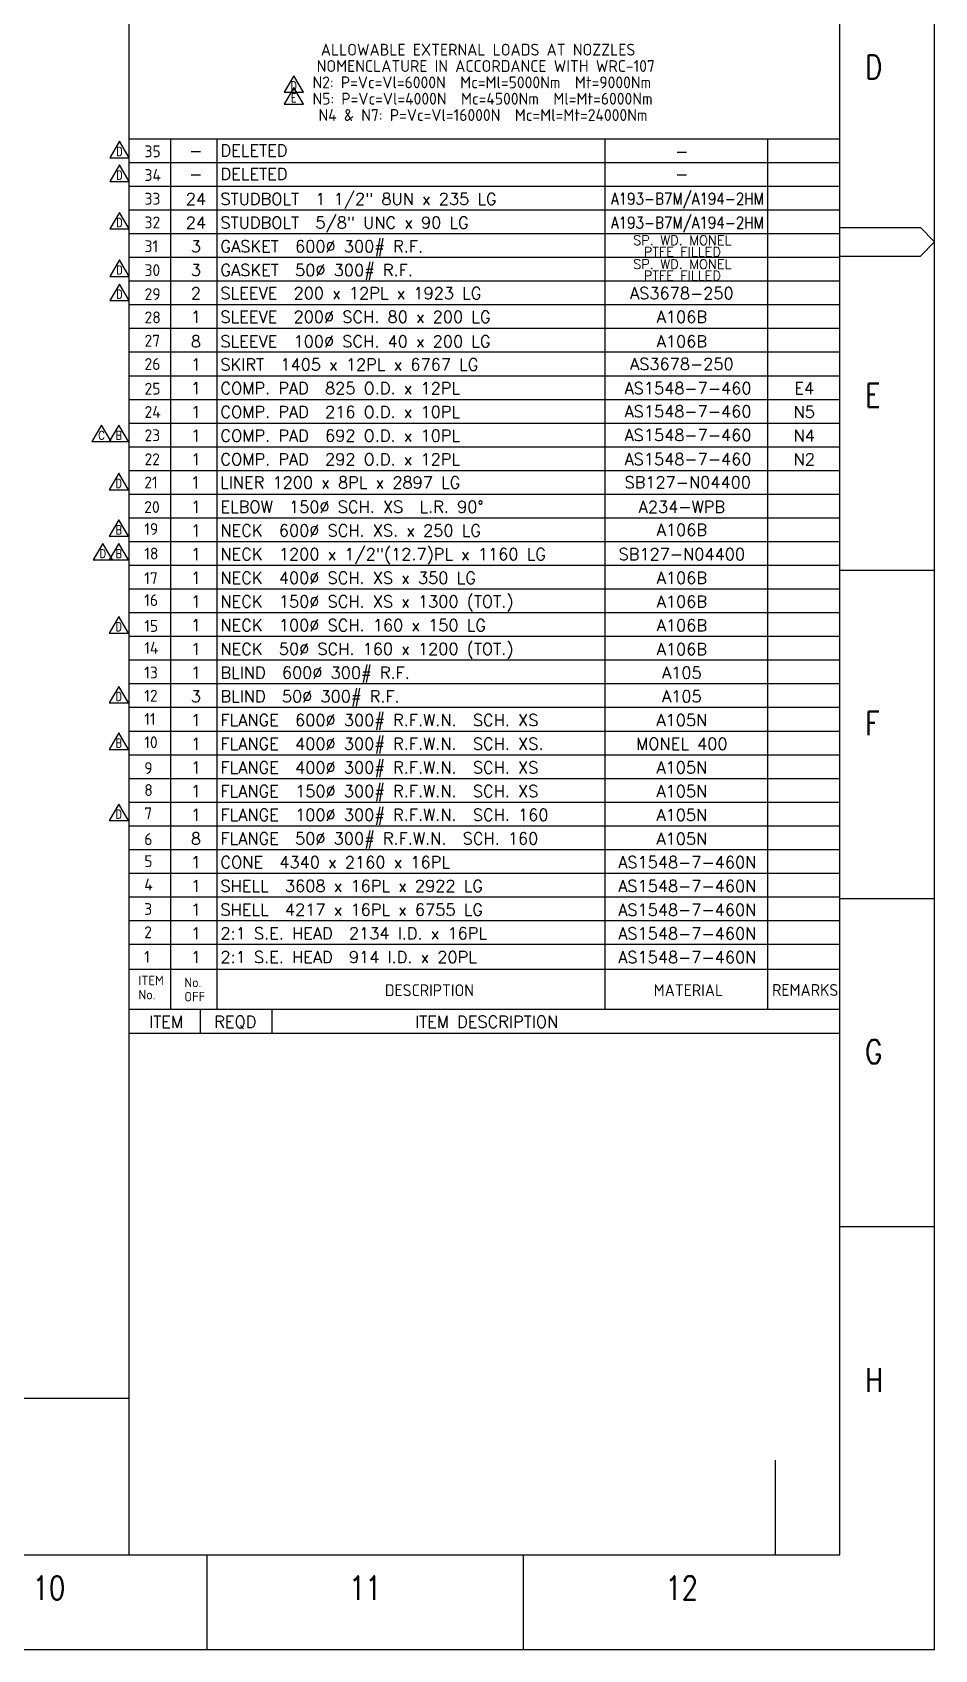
# Model space of a CAD drawing. Extents: x 0 to 21025, y 0 to 14850.
# Drawn here: x 16265 to 21025, y 0 to 8530 of the extents above; entities that cross this region are included whole.
import ezdxf
from ezdxf.enums import TextEntityAlignment as Align

# ---------------------------------------------------------------- set-up
doc = ezdxf.new("R2010")
doc.units = 0
doc.header["$LTSCALE"] = 500
doc.header["$MEASUREMENT"] = 0
doc.layers.get('0').update_dxf_attribs({"linetype": 'CONTINUOUS'})
for name, color, linetype in [('BORDER', 5, 'CONTINUOUS'), ('L025_BLK', 7, 'CONTINUOUS'), ('L25', 7, 'CONTINUOUS'), ('L35', 2, 'CONTINUOUS'), ('L50', 1, 'CONTINUOUS'), ('TEXT35', 2, 'CONTINUOUS')]:
    doc.layers.add(name, color=color, linetype=linetype)
doc.styles.add('ROMANS', font='ROMANS', dxfattribs={"height": 62.5})
doc.styles.add('T25', font='romans', dxfattribs={"width": 0.8, "height": 2.5})
doc.styles.add('T50', font='romans', dxfattribs={"width": 0.8, "height": 5})
doc.styles.add('TEXT', font='ISO3098B.SHX')

# ---------------------------------------------------------------- blocks, each defined once
blk = doc.blocks.new('REV')
for p, q in [((0, 3.05), (-2.02, -0.44)), ((2.02, -0.44), (0, 3.05)), ((-2.02, -0.44), (2.02, -0.44))]:
    blk.add_line(p, q)
at = {"style": 'T25', "width": 0.8}
blk.add_attdef('REV_LEVEL', text='', height=1.8, dxfattribs=at).set_placement((0, 0), align=Align.CENTER)

msp = doc.modelspace()

# ---------------------------------------------------------------- linework, layer by layer
at = {"layer": 'BORDER', "color": 4, "linetype": 'Continuous'}
for p, q in [((21025, 0), (21025, 14850)), ((0, 0), (21025, 0))]:
    msp.add_line(p, q, dxfattribs=at)
at = {"layer": 'BORDER', "color": 6}
for p, q in [((20525, 500), (20525, 14350)), ((500, 500), (20525, 500))]:
    msp.add_line(p, q, dxfattribs=at)
at = {"layer": 'BORDER', "color": 3}
for p, q in [((20525, 7500), (20950, 7500)), ((21025, 7425), (20950, 7500)), ((21025, 7425), (20950, 7350)), ((20525, 7350), (20950, 7350))]:
    msp.add_line(p, q, dxfattribs=at)
at = {"layer": 'BORDER', "color": 1}
for p, q in [((20525, 5693.75), (21025, 5693.75)), ((20525, 3962.5), (21025, 3962.5)), ((16775, 3376.68906), (16775, 500)), ((20525, 3376.68906), (16775, 3376.68906)), ((16775, 3251.68906), (20525, 3251.68906)), ((20525, 2231.25), (21025, 2231.25)), ((17187.5, 0), (17187.5, 500)), ((18856.25, 0), (18856.25, 500))]:
    msp.add_line(p, q, dxfattribs=at)
at = {"layer": 'BORDER', "color": 4}
for p, q in [((17152.86946, 3251.68906), (17152.86946, 3376.68906)), ((17530.73892, 3251.68906), (17530.73892, 3376.68906)), ((16775, 1324.0294), (12525, 1324.0294)), ((20185.34865, 500), (20185.34865, 1000))]:
    msp.add_line(p, q, dxfattribs=at)
at = {"layer": 'L25'}
for p, q in [((20524.74365, 7967.05199), (16775, 7967.05199)), ((16995.16103, 3376.68906), (16995.16103, 7967.05199)), ((17239.56039, 3376.68906), (17239.56039, 7967.05199)), ((19286.43696, 3376.68906), (19286.43696, 7967.05199)), ((20144.60002, 3376.68906), (20144.60002, 7967.05199)), ((20524.74365, 7842.05199), (16775, 7842.05199)), ((20524.74365, 7717.05199), (16775, 7717.05199)), ((20524.74365, 7592.05199), (16775, 7592.05199)), ((20524.74365, 7467.05199), (16775, 7467.05199)), ((20524.74365, 7342.11608), (16775, 7342.11608)), ((20524.74365, 7217.17712), (16775, 7217.17712)), ((20524.74365, 7092.2412), (16775, 7092.2412)), ((20524.74365, 6967.30224), (16775, 6967.30224)), ((20524.74365, 6842.36327), (16775, 6842.36327)), ((20524.74365, 6717.42736), (16775, 6717.42736)), ((20524.74365, 6592.49145), (16775, 6592.49145)), ((20524.74365, 6467.55248), (16775, 6467.55248)), ((20524.74365, 6342.61352), (16775, 6342.61352)), ((20524.74365, 6217.6776), (16775, 6217.6776)), ((20524.74365, 6092.74017), (16775, 6092.74017)), ((20524.74365, 5967.80273), (16775, 5967.80273)), ((20524.74365, 5842.86376), (16775, 5842.86376)), ((20524.74365, 5717.92785), (16775, 5717.92785)), ((20524.74365, 5592.99041), (16775, 5592.99041)), ((20524.74365, 5468.05297), (16775, 5468.05297)), ((20524.74365, 5343.11401), (16775, 5343.11401)), ((20524.74365, 5218.17809), (16775, 5218.17809)), ((20524.74365, 5093.24065), (16775, 5093.24065)), ((20524.74365, 4968.30321), (16775, 4968.30321)), ((20524.74365, 4843.36425), (16775, 4843.36425)), ((20524.74365, 4718.42834), (16775, 4718.42834)), ((20524.74365, 4593.4909), (16775, 4593.4909)), ((20524.74365, 4468.55308), (16775, 4468.55308)), ((20524.74365, 4343.61411), (16775, 4343.61411)), ((20524.74365, 4218.6782), (16775, 4218.6782)), ((20524.74365, 4093.74114), (16775, 4093.74114)), ((20524.74365, 3968.80332), (16775, 3968.80332)), ((20524.74365, 3843.86436), (16775, 3843.86436)), ((20524.74365, 3718.92539), (16775, 3718.92539))]:
    msp.add_line(p, q, dxfattribs=at)
at = {"layer": 'L35', "color": 50, "linetype": 'Continuous'}
msp.add_line((16775.71716, 3588.3113), (20525, 3588.3113), dxfattribs=at)
at = {"layer": 'L50'}
msp.add_line((16775, 14350), (16775, 3376.68906), dxfattribs=at)

# ---------------------------------------------------------------- block references
at = {"layer": 'L025_BLK', "xscale": 25, "yscale": 25, "zscale": 25}
for p, values in [((17644.46462, 8225.13269), {'REV_LEVEL': 'D'}), ((17644.46462, 8162.15849), {'REV_LEVEL': 'E'}), ((16724.96293, 7879.12381), {'REV_LEVEL': 'D'}), ((16724.96293, 7754.12381), {'REV_LEVEL': 'D'}), ((16724.96293, 7504.12381), {'REV_LEVEL': 'D'}), ((16724.96293, 7254.12381), {'REV_LEVEL': 'D'}), ((16724.96293, 7126.12699), {'REV_LEVEL': 'D'}), ((16630.1744, 6382.17619), {'REV_LEVEL': 'C'}), ((16721.56841, 6382.17619), {'REV_LEVEL': 'B'}), ((16721.56841, 6128.52527), {'REV_LEVEL': 'D'}), ((16721.56841, 5883.12122), {'REV_LEVEL': 'B'}), ((16637.2125, 5758.1853), {'REV_LEVEL': 'D'}), ((16721.56841, 5758.1853), {'REV_LEVEL': 'B'}), ((16721.56841, 5372.18982), {'REV_LEVEL': 'D'}), ((16721.56841, 5004.08679), {'REV_LEVEL': 'D'}), ((16721.56841, 4758.68579), {'REV_LEVEL': 'B'}), ((16721.56841, 4383.76514), {'REV_LEVEL': 'D'})]:
    msp.add_blockref('REV', p, dxfattribs=at).add_auto_attribs(values)

# ---------------------------------------------------------------- texts
at = {"layer": 'BORDER', "color": 1, "style": 'T50', "width": 0.8}
for s, p in [('D', (20658.39484, 8284.92996)), ('E', (20658.39484, 6553.67996)), ('F', (20658.39484, 4822.42996)), ('G', (20658.39484, 3091.17996)), ('H', (20658.39484, 1359.92996))]:
    msp.add_text(s, height=125, dxfattribs=at).set_placement(p)
at = {"layer": 'BORDER', "color": 4, "style": 'ROMANS'}
for s, p in [('ITEM', (16971.14223, 3280.23141)), ('REQD', (17335.97158, 3280.23141)), ('ITEM DESCRIPTION', (18661.58339, 3280.23141))]:
    msp.add_text(s, height=62.5, dxfattribs=at).set_placement(p, align=Align.CENTER)
at = {"layer": 'BORDER', "color": 1, "style": 'T50', "width": 0.8}
for s, p in [('10', (16353.125, 263.22598)), ('11', (18021.875, 263.22598)), ('12', (19690.625, 263.22598))]:
    msp.add_text(s, height=125, dxfattribs=at).set_placement(p, align=Align.CENTER)
at = {"layer": 'TEXT35'}
for s, height, style, p in [('ALLOWABLE EXTERNAL LOADS AT NOZZLES', 62.4974966, 'TEXT', (17787.20276, 8407.35061)), ('NOMENCLATURE IN ACCORDANCE WITH WRC-107', 62.4974966, 'TEXT', (17765.23112, 8321.14764)), ('N2: P=Vc=Vl=6000N  Mc=Ml=5000Nm  Mt=9000Nm', 62.4974966, 'TEXT', (17743.25948, 8234.94467)), ('N5: P=Vc=Vl=4000N  Mc=4500Nm  Ml=Mt=6000Nm', 62.4974966, 'TEXT', (17743.25948, 8148.74169)), ('N4 & N7: P=Vc=Vl=16000N  Mc=Ml=Mt=24000Nm', 62.4974966, 'TEXT', (17774.99615, 8062.53872)), ('35', 62.468761, 'TEXT', (16857.35779, 7871.12991)), ('DELETED', 62.5, 'ROMANS', (17257.64968, 7875.2364)), ('34', 62.468761, 'TEXT', (16857.35779, 7746.12991)), ('DELETED', 62.5, 'ROMANS', (17257.64968, 7751.77594)), ('33', 62.468761, 'TEXT', (16857.35779, 7621.12991)), ('STUDBOLT  1 1/2" 8UN x 235 LG', 62.5, 'ROMANS', (17257.64968, 7620.09879)), ('32', 62.468761, 'TEXT', (16857.35779, 7496.12991)), ('STUDBOLT  5/8" UNC x 90 LG', 62.5, 'ROMANS', (17257.64968, 7495.09879)), ('31', 62.468761, 'TEXT', (16857.35779, 7371.12991)), ('GASKET  600%%C 300# R.F.', 62.5, 'ROMANS', (17257.64968, 7370.09879)), ('30', 62.468761, 'TEXT', (16857.35779, 7244.63149)), ('GASKET  50%%C 300# R.F.', 62.5, 'ROMANS', (17257.64968, 7245.09879)), ('29', 62.468761, 'TEXT', (16857.35779, 7118.13308)), ('SLEEVE  200 x 12PL x 1923 LG', 62.5, 'ROMANS', (17257.64968, 7122.88582)), ('28', 62.468761, 'TEXT', (16857.35779, 6995.24795)), ('SLEEVE  200%%C SCH. 80 x 200 LG', 62.5, 'ROMANS', (17257.64968, 6997.88582)), ('27', 62.468761, 'TEXT', (16857.35779, 6872.36282)), ('SLEEVE  100%%C SCH. 40 x 200 LG', 62.5, 'ROMANS', (17257.64968, 6868.74485)), ('26', 62.468761, 'TEXT', (16857.35779, 6749.48074)), ('SKIRT  1405 x 12PL x 6767 LG', 62.5, 'ROMANS', (17257.64968, 6746.63838)), ('25', 62.468761, 'TEXT', (16857.35779, 6619.36599)), ('COMP. PAD  825 O.D. x 12PL', 62.5, 'ROMANS', (17257.64968, 6621.63838)), ('24', 62.468761, 'TEXT', (16857.35779, 6496.48391)), ('COMP. PAD  216 O.D. x 10PL', 62.5, 'ROMANS', (17257.64968, 6496.63838)), ('23', 62.468761, 'TEXT', (16857.35779, 6373.59878)), ('COMP. PAD  692 O.D. x 10PL', 62.5, 'ROMANS', (17257.64968, 6371.63838)), ('22', 62.468761, 'TEXT', (16857.35779, 6247.10036)), ('COMP. PAD  292 O.D. x 12PL', 62.5, 'ROMANS', (17257.64968, 6246.63838)), ('21', 62.468761, 'TEXT', (16855.8876, 6124.64858)), ('LINER 1200 x 8PL x 2897 LG', 62.5, 'ROMANS', (17256.17949, 6124.1866)), ('20', 62.468761, 'TEXT', (16855.8876, 5995.13198)), ('ELBOW  150%%C SCH. XS  L.R. 90%%D', 62.5, 'ROMANS', (17257.64968, 5996.63838)), ('19', 62.468761, 'TEXT', (16855.8876, 5879.24453)), ('NECK  600%%C SCH. XS. x 250 LG', 62.5, 'ROMANS', (17257.64968, 5871.63838)), ('18', 62.468761, 'TEXT', (16855.8876, 5749.72793)), ('NECK  1200 x 1/2"(12.7)PL x 1160 LG', 62.5, 'ROMANS', (17257.64968, 5746.63838)), ('17', 62.468761, 'TEXT', (16855.8876, 5620.21133)), ('NECK  400%%C SCH. XS x 350 LG', 62.5, 'ROMANS', (17257.64968, 5621.63838)), ('16', 62.468761, 'TEXT', (16855.8876, 5504.32693)), ('NECK  150%%C SCH. XS x 1300 (TOT.)', 62.5, 'ROMANS', (17257.64968, 5496.63838)), ('15', 62.468761, 'TEXT', (16855.8876, 5367.98965)), ('NECK  100%%C SCH. 160 x 150 LG', 62.5, 'ROMANS', (17257.64968, 5371.63838)), ('14', 62.468761, 'TEXT', (16855.8876, 5252.1083)), ('NECK  50%%C SCH. 160 x 1200 (TOT.)', 62.5, 'ROMANS', (17257.64968, 5246.63838)), ('13', 62.468761, 'TEXT', (16855.8876, 5122.58865)), ('BLIND  600%%C 300# R.F.', 62.5, 'ROMANS', (17257.64968, 5121.63838)), ('12', 62.468761, 'TEXT', (16855.8876, 4999.88662)), ('BLIND  50%%C 300# R.F.', 62.5, 'ROMANS', (17257.64968, 4996.63838)), ('11', 62.468761, 'TEXT', (16855.8876, 4877.18459)), ('FLANGE  600%%C 300# R.F.W.N.  SCH. XS', 62.5, 'ROMANS', (17257.64968, 4871.63838)), ('10', 62.468761, 'TEXT', (16855.8876, 4754.48562)), ('FLANGE  400%%C 300# R.F.W.N.  SCH. XS.', 62.5, 'ROMANS', (17257.64968, 4746.63838)), ('FLANGE  400%%C 300# R.F.W.N.  SCH. XS', 62.5, 'ROMANS', (17257.64968, 4621.63838)), ('9', 62.46876, 'TEXT', (16855.8876, 4618.15139)), ('8', 62.46876, 'TEXT', (16855.8876, 4502.26394)), ('FLANGE  150%%C 300# R.F.W.N.  SCH. XS', 62.5, 'ROMANS', (17257.64968, 4496.63838)), ('7', 62.46876, 'TEXT', (16855.8876, 4379.56496)), ('FLANGE  100%%C 300# R.F.W.N.  SCH. 160', 62.5, 'ROMANS', (17257.64968, 4371.63838)), ('6', 62.46876, 'TEXT', (16855.8876, 4243.23074)), ('FLANGE  50%%C 300# R.F.W.N.  SCH. 160', 62.5, 'ROMANS', (17257.64968, 4246.63838)), ('5', 62.46876, 'TEXT', (16855.8876, 4127.34328)), ('CONE  4340 x 2160 x 16PL', 62.5, 'ROMANS', (17257.64968, 4121.63838)), ('4', 62.46876, 'TEXT', (16855.8876, 4004.64431)), ('SHELL  3608 x 16PL x 2922 LG', 62.5, 'ROMANS', (17257.64968, 3996.63838)), ('3', 62.46876, 'TEXT', (16855.8876, 3875.12771)), ('SHELL  4217 x 16PL x 6755 LG', 62.5, 'ROMANS', (17257.64968, 3871.63838)), ('2', 62.46876, 'TEXT', (16855.8876, 3752.42263)), ('2:1 S.E. HEAD  2134 I.D. x 16PL', 62.5, 'ROMANS', (17257.64968, 3746.63838)), ('1', 62.46876, 'TEXT', (16855.8876, 3622.90603)), ('2:1 S.E. HEAD  914 I.D. x 20PL', 62.5, 'ROMANS', (17257.64968, 3621.63838)), ('ITEM', 49.975005, 'TEXT', (16825.24109, 3504.43374)), ('No.', 49.975005, 'TEXT', (17067.30958, 3493.95095)), ('DESCRIPTION', 62.4662638, 'TEXT', (18124.95346, 3446.8196)), ('MATERIAL', 62.466264, 'TEXT', (19542.81322, 3446.8196)), ('REMARKS', 62.466264, 'TEXT', (20167.57762, 3448.05404)), ('No.', 49.975005, 'TEXT', (16825.24109, 3429.47036)), ('OFF', 49.975005, 'TEXT', (17067.30958, 3418.98757))]:
    msp.add_text(s, height=height, dxfattribs=dict(at, style=style)).set_placement(p)
at = {"layer": 'TEXT35', "style": 'ROMANS'}
for s, height, p in [('-', 62.5, (17128.2166, 7875.22227)), ('-', 62.5, (19691.53034, 7871.17331)), ('-', 62.5, (17128.2166, 7751.76181)), ('-', 62.5, (19691.53034, 7751.76181)), ('24', 62.5, (17128.2166, 7620.11291)), ('24', 62.5, (17128.2166, 7495.11291)), ('3', 62.5, (17128.2166, 7370.11291)), ('SP. WD. MONEL', 50, (19694.1127, 7408.29132)), ('PTFE FILLED', 50, (19694.1127, 7347.21342)), ('3', 62.5, (17128.2166, 7245.11291)), ('SP. WD. MONEL', 50, (19694.1127, 7282.5699)), ('PTFE FILLED', 50, (19694.1127, 7221.492)), ('2', 62.5, (17128.2166, 7122.89994)), ('AS3678-250', 62.5, (19691.53034, 7122.89994)), ('1', 62.5, (17128.2166, 6997.89994)), ('A106B', 62.5, (19691.53034, 6997.89994)), ('8', 62.5, (17128.2166, 6868.75898)), ('A106B', 62.5, (19691.53034, 6868.75898)), ('1', 62.5, (17128.2166, 6746.65251)), ('AS3678-250', 62.5, (19691.53034, 6749.64071)), ('1', 62.5, (17128.2166, 6621.65251)), ('AS1548-7-460', 62.5, (19724.08484, 6621.65251)), ('E4', 62.5, (20337.20418, 6621.65251)), ('1', 62.5, (17128.2166, 6496.65251)), ('AS1548-7-460', 62.5, (19724.08484, 6499.64071)), ('N5', 62.5, (20337.20418, 6496.65251)), ('1', 62.5, (17128.2166, 6371.65251)), ('AS1548-7-460', 62.5, (19724.08484, 6374.70327)), ('N4', 62.5, (20337.20418, 6371.65251)), ('1', 62.5, (17128.2166, 6246.65251)), ('AS1548-7-460', 62.5, (19724.08484, 6247.97744)), ('N2', 62.5, (20337.20418, 6246.65251)), ('1', 62.5, (17126.74642, 6124.20073)), ('SB127-N04400', 62.5, (19722.61465, 6125.52566)), ('1', 62.5, (17128.2166, 5996.65251)), ('A234-WPB', 62.5, (19691.53034, 5996.65251)), ('1', 62.5, (17128.2166, 5871.65251)), ('A106B', 62.5, (19691.53034, 5874.64071)), ('1', 62.5, (17128.2166, 5746.65251)), ('SB127-N04400', 62.5, (19691.53034, 5746.65251)), ('1', 62.5, (17128.2166, 5621.65251)), ('A106B', 62.5, (19691.53034, 5621.65251)), ('1', 62.5, (17128.2166, 5496.65251)), ('A106B', 62.5, (19691.53034, 5496.38708)), ('1', 62.5, (17128.2166, 5371.65251)), ('A106B', 62.5, (19691.53034, 5371.12159)), ('1', 62.5, (17128.2166, 5246.65251)), ('A106B', 62.5, (19691.53034, 5245.85611)), ('1', 62.5, (17128.2166, 5121.65251)), ('A105', 62.5, (19691.53034, 5121.65251)), ('3', 62.5, (17128.2166, 4996.65251)), ('A105', 62.5, (19691.53034, 4996.65251)), ('1', 62.5, (17128.2166, 4871.65251)), ('A105N', 62.5, (19691.53034, 4871.65251)), ('1', 62.5, (17128.2166, 4746.65251)), ('MONEL 400', 62.5, (19691.53034, 4746.65251)), ('1', 62.5, (17128.2166, 4621.65251)), ('A105N', 62.5, (19691.53034, 4621.65251)), ('1', 62.5, (17128.2166, 4496.65251)), ('A105N', 62.5, (19691.53034, 4496.38708)), ('1', 62.5, (17128.2166, 4371.65251)), ('A105N', 62.5, (19691.53034, 4371.12159)), ('8', 62.5, (17128.2166, 4246.65251)), ('A105N', 62.5, (19691.53034, 4245.85611)), ('1', 62.5, (17128.2166, 4121.65251)), ('AS1548-7-460N', 62.5, (19720.17826, 4121.65251)), ('1', 62.5, (17128.2166, 3996.65251)), ('AS1548-7-460N', 62.5, (19720.17826, 3996.38708)), ('1', 62.5, (17128.2166, 3871.65251)), ('AS1548-7-460N', 62.5, (19720.17826, 3871.12159)), ('1', 62.5, (17128.2166, 3746.65251)), ('AS1548-7-460N', 62.5, (19720.17826, 3745.85611)), ('1', 62.5, (17128.2166, 3621.65251)), ('AS1548-7-460N', 62.5, (19720.17826, 3620.59063))]:
    msp.add_text(s, height=height, dxfattribs=at).set_placement(p, align=Align.CENTER)
at = {"layer": 'TEXT35', "style": 'ROMANS', "width": 0.758328}
for p, p2 in [((19317.85758, 7621.19179), (20123.58119, 7621.19179)), ((19317.85758, 7495.11291), (20123.58119, 7495.11291))]:
    msp.add_text('A193-B7M/A194-2HM', height=62.5, dxfattribs=at).set_placement(p, p2, align=Align.FIT)

doc.saveas('drawing.dxf')
